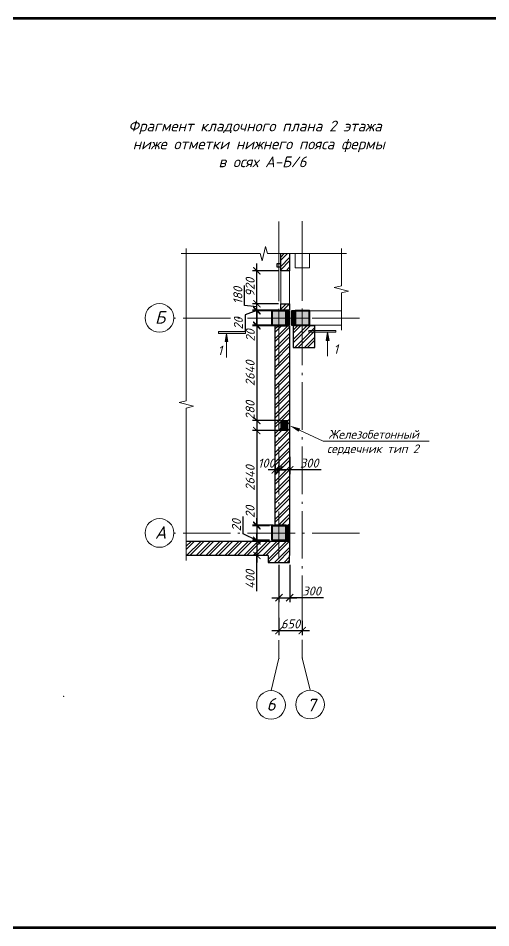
# Model space of a CAD drawing. Header units: millimetres. Extents: x -36573 to 311597, y -155058 to 0.
# Drawn here: x 233236 to 246408, y -155058 to -129681 of the extents above; entities that cross this region are included whole.
import ezdxf
from ezdxf import colors
from ezdxf.entities.mleader import LeaderData, LeaderLine
from ezdxf.enums import TextEntityAlignment as Align
from ezdxf.math import Vec2, Vec3

# ---------------------------------------------------------------- set-up
doc = ezdxf.new("R2010")
doc.units = ezdxf.units.MM
doc.header["$MEASUREMENT"] = 0
doc.linetypes.add('Double Dashed', pattern=[1797.222233, 1325, -211.666656, 63.333344, -197.222233])
doc.linetypes.add('штриховаяX2', pattern=[38.1, 25.4, -12.7])
doc.layers.get('0').update_dxf_attribs({"lineweight": 5})
doc.layers.add('#Hatch', color=7, linetype='Continuous', lineweight=5, true_color=0xadadad)
doc.layers.add('#Каркас', color=7, linetype='Continuous', lineweight=5, true_color=0x757575)
for name, color, linetype, lineweight in [('#Бетон', 10, 'Continuous', 15), ('#Выноски', 7, 'Continuous', 15), ('#размеры', 7, 'Continuous', 5), ('0_Ном._пера__99', 7, 'Continuous', 40), ('колонны_Ном._пера__94', 252, 'Continuous', 13), ('колонны_Ном._пера__99', 7, 'Continuous', 40), ('оси_Ном._пера__96', 7, 'Continuous', 5), ('оси_Ном._пера__97', 7, 'Continuous', 20), ('текст_Ном._пера__1', 7, 'Continuous', 0), ('чертеж_Ном._пера__96', 7, 'Continuous', 13), ('Штриховка', 7, 'Continuous', 9)]:
    doc.layers.add(name, color=color, linetype=linetype, lineweight=lineweight)
doc.layers.add('#стены наруж', color=7, linetype='Continuous')
doc.layers.add('колонны', color=7, linetype='Continuous')
doc.styles.add('STEP PR', font='isocpeui.ttf')
doc.dimstyles.new('SPDS', dxfattribs={"dimscale": 10, "dimtxt": 2.5, "dimasz": 2, "dimexe": 1.25, "dimexo": 0.625, "dimtad": 1, "dimdec": 0, "dimrnd": 0.001, "dimtxsty": 'STEP PR', "dimblk": 'ARCHTICK', "dimcen": 2.5, "dimdle": 2, "dimclrd": 256, "dimclre": 256, "dimclrt": 7, "dimadec": 0, "dimazin": 2, "dimtfac": 0.75, "dimtdec": 0, "dimtmove": 1, "dimatfit": 3, "dimfxl": 1, "dimtolj": 1, "dimarcsym": 1})
pattern_1 = [(45, (425153.683, -64836.538), (-17.6776695, 17.6776695), []), (135, (425153.683, -64836.538), (-17.6776695, -17.6776695), [])]
pattern_2 = [(45, (0, -30857.43), (-132.58252, 132.58252), []), (45, (88.39, -30857.43), (-132.58252, 132.58252), [])]
pattern_3 = [(45, (425153.68, -64836.54), (-132.58252, 132.58252), []), (45, (425242.07, -64836.54), (-132.58252, 132.58252), [])]

# ---------------------------------------------------------------- blocks, each defined once
blk = doc.blocks.new('Колонна_15_1', base_point=(22379, 71856))
at = {"layer": 'колонны_Ном._пера__94', "linetype": 'Continuous', "true_color": 0x919191}
blk.add_hatch(color=252, dxfattribs=at).paths.add_polyline_path([(22179, 71647), (22579, 71647), (22579, 72047), (22179, 72047)])
at = {"layer": 'колонны_Ном._пера__94', "linetype": 'Continuous', "true_color": 0x7d7d7d}
blk.add_hatch(color=8, dxfattribs=at).paths.add_polyline_path([(22179, 71647), (22579, 71647), (22579, 72047), (22179, 72047)])
at = {"layer": 'колонны_Ном._пера__99', "linetype": 'Continuous', "flags": 128}
blk.add_lwpolyline([(22179, 71647), (22579, 71647), (22579, 72047), (22179, 72047)], close=True, dxfattribs=at)
at = {"layer": 'колонны_Ном._пера__99', "color": 8, "linetype": 'Continuous', "true_color": 0x737373, "flags": 128}
blk.add_lwpolyline([(22179, 71647), (22579, 71647), (22579, 72047), (22179, 72047)], close=True, dxfattribs=at)
at = {"layer": 'оси_Ном._пера__96', "color": 253, "lineweight": 5, "true_color": 0x9c9c9c}
for points in [[(22179, 71847), (22579, 71847)], [(22179, 71847), (22579, 71847)], [(22379, 72047), (22379, 71647)], [(22379, 72047), (22379, 71647)]]:
    blk.add_lwpolyline(points, dxfattribs=at)
blk = doc.blocks.new('_ArchTick')
at = {"color": 0, "linetype": 'ByBlock', "const_width": 0.15}
blk.add_lwpolyline([(-0.5, -0.5), (0.5, 0.5)], dxfattribs=at)
blk = doc.blocks.new('*D3636')
at = {"layer": '#размеры', "lineweight": -2, "transparency": 16777216}
for p, q in [((240503, -146410), (240503, -146892)), ((241153, -146489), (241153, -146892)), ((240303, -146767), (241353, -146767))]:
    blk.add_line(p, q, dxfattribs=at)
at = {"layer": 'Defpoints', "color": 0, "transparency": 16777216}
for p in [(240503, -146348), (241153, -146426), (241153, -146767)]:
    blk.add_point(p, dxfattribs=at)
at = {"layer": '#размеры', "lineweight": -2, "transparency": 16777216, "xscale": 200, "yscale": 200, "zscale": 200, "rotation": 180}
blk.add_blockref('_ArchTick', (240503, -146767), dxfattribs=at)
at = {"layer": '#размеры', "lineweight": -2, "transparency": 16777216, "xscale": 200, "yscale": 200, "zscale": 200}
blk.add_blockref('_ArchTick', (241153, -146767), dxfattribs=at)
at = {"layer": '#размеры', "color": 7, "transparency": 16777216, "insert": (240828, -146579), "char_height": 250, "attachment_point": 5, "style": 'STEP PR'}
blk.add_mtext('\\A1;650', dxfattribs=at)
blk = doc.blocks.new('*D3637')
at = {"layer": '#размеры', "lineweight": -2, "transparency": 16777216}
for p, q in [((239888, -137847), (239888, -136527)), ((240501, -136727), (239763, -136727)), ((240490, -137647), (239763, -137647))]:
    blk.add_line(p, q, dxfattribs=at)
at = {"layer": 'Defpoints', "color": 0, "transparency": 16777216}
for p in [(239888, -136727), (240564, -136727), (240553, -137647)]:
    blk.add_point(p, dxfattribs=at)
at = {"layer": '#размеры', "lineweight": -2, "transparency": 16777216, "xscale": 200, "yscale": 200, "zscale": 200}
for p, rotation in [((239888, -136727), 90), ((239888, -137647), 270)]:
    blk.add_blockref('_ArchTick', p, dxfattribs=dict(at, rotation=rotation))
at = {"layer": '#размеры', "color": 7, "transparency": 16777216, "insert": (239700, -137187), "char_height": 250, "attachment_point": 5, "rotation": 90, "style": 'STEP PR'}
blk.add_mtext('\\A1;920', dxfattribs=at)
blk = doc.blocks.new('*D3639')
at = {"layer": '#размеры', "lineweight": -2, "transparency": 16777216}
for p, q in [((240503, -141916), (240503, -142406)), ((240803, -141916), (240803, -142406)), ((241003, -142281), (240303, -142281)), ((241678, -142281), (240803, -142281))]:
    blk.add_line(p, q, dxfattribs=at)
at = {"layer": 'Defpoints', "color": 0, "transparency": 16777216}
for p in [(240503, -141854), (240803, -141854), (240503, -142281)]:
    blk.add_point(p, dxfattribs=at)
at = {"layer": '#размеры', "lineweight": -2, "transparency": 16777216, "xscale": 200, "yscale": 200, "zscale": 200, "rotation": 180}
blk.add_blockref('_ArchTick', (240503, -142281), dxfattribs=at)
at = {"layer": '#размеры', "lineweight": -2, "transparency": 16777216, "xscale": 200, "yscale": 200, "zscale": 200}
blk.add_blockref('_ArchTick', (240803, -142281), dxfattribs=at)
at = {"layer": '#размеры', "color": 7, "transparency": 16777216, "insert": (241350, -142094), "char_height": 250, "attachment_point": 5, "style": 'STEP PR'}
blk.add_mtext('\\A1;300', dxfattribs=at)
blk = doc.blocks.new('*D3640')
at = {"layer": '#размеры', "lineweight": -2, "transparency": 16777216}
for p, q in [((239547, -137697), (239547, -137139)), ((239888, -138027), (239888, -137447)), ((239888, -137737), (239547, -137697)), ((240490, -137647), (239763, -137647)), ((240490, -137827), (239763, -137827))]:
    blk.add_line(p, q, dxfattribs=at)
at = {"layer": 'Defpoints', "color": 0, "transparency": 16777216}
for p in [(239888, -137647), (240553, -137647), (240553, -137827)]:
    blk.add_point(p, dxfattribs=at)
at = {"layer": '#размеры', "lineweight": -2, "transparency": 16777216, "xscale": 200, "yscale": 200, "zscale": 200}
for p, rotation in [((239888, -137647), 90), ((239888, -137827), 270)]:
    blk.add_blockref('_ArchTick', p, dxfattribs=dict(at, rotation=rotation))
at = {"layer": '#размеры', "color": 7, "transparency": 16777216, "insert": (239359, -137418), "char_height": 250, "attachment_point": 5, "rotation": 90, "style": 'STEP PR'}
blk.add_mtext('\\A1;180', dxfattribs=at)
blk = doc.blocks.new('*D3663')
at = {"layer": '#размеры', "lineweight": -2, "transparency": 16777216}
for p, q in [((239888, -143827), (239888, -143627)), ((240340, -143827), (239763, -143827)), ((240240, -143847), (239763, -143847)), ((239888, -143847), (239888, -143827)), ((239888, -143847), (239888, -144047))]:
    blk.add_line(p, q, dxfattribs=at)
at = {"layer": 'Defpoints', "color": 0, "transparency": 16777216}
for p in [(239888, -143827), (240302, -143847), (240403, -143827)]:
    blk.add_point(p, dxfattribs=at)
at = {"layer": '#размеры', "lineweight": -2, "transparency": 16777216, "xscale": 200, "yscale": 200, "zscale": 200}
for p, rotation in [((239888, -143827), 270), ((239888, -143847), 90)]:
    blk.add_blockref('_ArchTick', p, dxfattribs=dict(at, rotation=rotation))
at = {"layer": '#размеры', "color": 7, "transparency": 16777216, "insert": (239700, -143452), "char_height": 250, "attachment_point": 5, "rotation": 90, "style": 'STEP PR'}
blk.add_mtext('\\A1;20', dxfattribs=at)
blk = doc.blocks.new('*D3641')
at = {"layer": '#размеры', "lineweight": -2, "transparency": 16777216}
for p, q in [((239888, -137827), (239888, -137627)), ((239888, -137837), (239561, -137960)), ((239561, -137960), (239561, -138434)), ((240490, -137827), (239763, -137827)), ((240493, -137847), (239763, -137847)), ((239888, -137827), (239888, -137847)), ((239888, -137827), (239888, -137847)), ((239888, -137847), (239888, -138047))]:
    blk.add_line(p, q, dxfattribs=at)
at = {"layer": 'Defpoints', "color": 0, "transparency": 16777216}
for p in [(239888, -137847), (240553, -137827), (240555, -137847)]:
    blk.add_point(p, dxfattribs=at)
at = {"layer": '#размеры', "lineweight": -2, "transparency": 16777216, "xscale": 200, "yscale": 200, "zscale": 200}
for p, rotation in [((239888, -137827), 270), ((239888, -137847), 90)]:
    blk.add_blockref('_ArchTick', p, dxfattribs=dict(at, rotation=rotation))
at = {"layer": '#размеры', "color": 7, "transparency": 16777216, "insert": (239373, -138197), "char_height": 250, "attachment_point": 5, "rotation": 90, "style": 'STEP PR'}
blk.add_mtext('\\A1;20', dxfattribs=at)
blk = doc.blocks.new('*D3664')
at = {"layer": '#размеры', "lineweight": -2, "transparency": 16777216}
for p, q in [((239888, -138247), (239888, -138047)), ((240440, -138247), (239763, -138247)), ((240440, -138267), (239763, -138267)), ((239888, -138247), (239888, -138267)), ((239888, -138267), (239888, -138467))]:
    blk.add_line(p, q, dxfattribs=at)
at = {"layer": 'Defpoints', "color": 0, "transparency": 16777216}
for p in [(239888, -138267), (240502, -138247), (240502, -138267)]:
    blk.add_point(p, dxfattribs=at)
at = {"layer": '#размеры', "lineweight": -2, "transparency": 16777216, "xscale": 200, "yscale": 200, "zscale": 200}
for p, rotation in [((239888, -138247), 270), ((239888, -138267), 90)]:
    blk.add_blockref('_ArchTick', p, dxfattribs=dict(at, rotation=rotation))
at = {"layer": '#размеры', "color": 7, "transparency": 16777216, "insert": (239706, -138531), "char_height": 250, "attachment_point": 5, "rotation": 90, "style": 'STEP PR'}
blk.add_mtext('\\A1;20', dxfattribs=at)
blk = doc.blocks.new('*D3665')
at = {"layer": '#размеры', "lineweight": -2, "transparency": 16777216}
for p, q in [((240440, -138267), (239763, -138267)), ((239888, -138067), (239888, -141107)), ((240540, -140907), (239763, -140907))]:
    blk.add_line(p, q, dxfattribs=at)
at = {"layer": 'Defpoints', "color": 0, "transparency": 16777216}
for p in [(240502, -138267), (239888, -140907), (240603, -140907)]:
    blk.add_point(p, dxfattribs=at)
at = {"layer": '#размеры', "lineweight": -2, "transparency": 16777216, "xscale": 200, "yscale": 200, "zscale": 200}
for p, rotation in [((239888, -138267), 90), ((239888, -140907), 270)]:
    blk.add_blockref('_ArchTick', p, dxfattribs=dict(at, rotation=rotation))
at = {"layer": '#размеры', "color": 7, "transparency": 16777216, "insert": (239700, -139587), "char_height": 250, "attachment_point": 5, "rotation": 90, "style": 'STEP PR'}
blk.add_mtext('\\A1;2640', dxfattribs=at)
blk = doc.blocks.new('*D3666')
at = {"layer": '#размеры', "lineweight": -2, "transparency": 16777216}
for p, q in [((239506, -144062), (239506, -143587)), ((239888, -144257), (239506, -144062)), ((239888, -144247), (239888, -144047)), ((240240, -144247), (239763, -144247)), ((240240, -144267), (239763, -144267)), ((239888, -144247), (239888, -144267)), ((239888, -144247), (239888, -144267)), ((239888, -144267), (239888, -144467))]:
    blk.add_line(p, q, dxfattribs=at)
at = {"layer": 'Defpoints', "color": 0, "transparency": 16777216}
for p in [(239888, -144267), (240302, -144247), (240302, -144267)]:
    blk.add_point(p, dxfattribs=at)
at = {"layer": '#размеры', "lineweight": -2, "transparency": 16777216, "xscale": 200, "yscale": 200, "zscale": 200}
for p, rotation in [((239888, -144247), 270), ((239888, -144267), 90)]:
    blk.add_blockref('_ArchTick', p, dxfattribs=dict(at, rotation=rotation))
at = {"layer": '#размеры', "color": 7, "transparency": 16777216, "insert": (239319, -143825), "char_height": 250, "attachment_point": 5, "rotation": 90, "style": 'STEP PR'}
blk.add_mtext('\\A1;20', dxfattribs=at)
blk = doc.blocks.new('*D3642')
at = {"layer": '#размеры', "lineweight": -2, "transparency": 16777216}
for p, q in [((239888, -144067), (239888, -144867)), ((240240, -144267), (239763, -144267)), ((240140, -144667), (239763, -144667)), ((239888, -145670), (239888, -144667))]:
    blk.add_line(p, q, dxfattribs=at)
at = {"layer": 'Defpoints', "color": 0, "transparency": 16777216}
for p in [(240302, -144267), (239888, -144667), (240203, -144667)]:
    blk.add_point(p, dxfattribs=at)
at = {"layer": '#размеры', "lineweight": -2, "transparency": 16777216, "xscale": 200, "yscale": 200, "zscale": 200}
for p, rotation in [((239888, -144267), 90), ((239888, -144667), 270)]:
    blk.add_blockref('_ArchTick', p, dxfattribs=dict(at, rotation=rotation))
at = {"layer": '#размеры', "color": 7, "transparency": 16777216, "insert": (239700, -145336), "char_height": 250, "attachment_point": 5, "rotation": 90, "style": 'STEP PR'}
blk.add_mtext('\\A1;400', dxfattribs=at)
blk = doc.blocks.new('*D3643')
at = {"layer": '#размеры', "lineweight": -2, "transparency": 16777216}
for p, q in [((240403, -142281), (240203, -142281)), ((240403, -142140), (240403, -142406)), ((240403, -142281), (240503, -142281)), ((240503, -142219), (240503, -142156)), ((240503, -142281), (240703, -142281))]:
    blk.add_line(p, q, dxfattribs=at)
at = {"layer": 'Defpoints', "color": 0, "transparency": 16777216}
for p in [(240403, -142078), (240503, -142281), (240503, -142281)]:
    blk.add_point(p, dxfattribs=at)
at = {"layer": '#размеры', "lineweight": -2, "transparency": 16777216, "xscale": 200, "yscale": 200, "zscale": 200}
blk.add_blockref('_ArchTick', (240403, -142281), dxfattribs=at)
at = {"layer": '#размеры', "lineweight": -2, "transparency": 16777216, "xscale": 200, "yscale": 200, "zscale": 200, "rotation": 180}
blk.add_blockref('_ArchTick', (240503, -142281), dxfattribs=at)
at = {"layer": '#размеры', "color": 7, "transparency": 16777216, "insert": (240152, -142094), "char_height": 250, "attachment_point": 5, "style": 'STEP PR'}
blk.add_mtext('\\A1;100', dxfattribs=at)
blk = doc.blocks.new('*D3644')
at = {"layer": '#размеры', "lineweight": -2, "transparency": 16777216}
for p, q in [((240503, -144929), (240503, -145974)), ((240803, -144929), (240803, -145974)), ((240303, -145849), (241003, -145849)), ((241742, -145849), (240803, -145849))]:
    blk.add_line(p, q, dxfattribs=at)
at = {"layer": 'Defpoints', "color": 0, "transparency": 16777216}
for p in [(240503, -144867), (240803, -144867), (240803, -145849)]:
    blk.add_point(p, dxfattribs=at)
at = {"layer": '#размеры', "lineweight": -2, "transparency": 16777216, "xscale": 200, "yscale": 200, "zscale": 200, "rotation": 180}
blk.add_blockref('_ArchTick', (240503, -145849), dxfattribs=at)
at = {"layer": '#размеры', "lineweight": -2, "transparency": 16777216, "xscale": 200, "yscale": 200, "zscale": 200}
blk.add_blockref('_ArchTick', (240803, -145849), dxfattribs=at)
at = {"layer": '#размеры', "color": 7, "transparency": 16777216, "insert": (241414, -145662), "char_height": 250, "attachment_point": 5, "style": 'STEP PR'}
blk.add_mtext('\\A1;300', dxfattribs=at)
blk = doc.blocks.new('*D3645')
at = {"layer": '#размеры', "lineweight": -2, "transparency": 16777216}
for p, q in [((239888, -140707), (239888, -141387)), ((240540, -140907), (239763, -140907)), ((240540, -141187), (239763, -141187))]:
    blk.add_line(p, q, dxfattribs=at)
at = {"layer": 'Defpoints', "color": 0, "transparency": 16777216}
for p in [(240603, -140907), (239888, -141187), (240603, -141187)]:
    blk.add_point(p, dxfattribs=at)
at = {"layer": '#размеры', "lineweight": -2, "transparency": 16777216, "xscale": 200, "yscale": 200, "zscale": 200}
for p, rotation in [((239888, -140907), 90), ((239888, -141187), 270)]:
    blk.add_blockref('_ArchTick', p, dxfattribs=dict(at, rotation=rotation))
at = {"layer": '#размеры', "color": 7, "transparency": 16777216, "insert": (239700, -140621), "char_height": 250, "attachment_point": 5, "rotation": 90, "style": 'STEP PR'}
blk.add_mtext('\\A1;280', dxfattribs=at)
blk = doc.blocks.new('*D3668')
at = {"layer": '#размеры', "lineweight": -2, "transparency": 16777216}
for p, q in [((239888, -140987), (239888, -144027)), ((240540, -141187), (239763, -141187)), ((240340, -143827), (239763, -143827))]:
    blk.add_line(p, q, dxfattribs=at)
at = {"layer": 'Defpoints', "color": 0, "transparency": 16777216}
for p in [(240603, -141187), (239888, -143827), (240403, -143827)]:
    blk.add_point(p, dxfattribs=at)
at = {"layer": '#размеры', "lineweight": -2, "transparency": 16777216, "xscale": 200, "yscale": 200, "zscale": 200}
for p, rotation in [((239888, -141187), 90), ((239888, -143827), 270)]:
    blk.add_blockref('_ArchTick', p, dxfattribs=dict(at, rotation=rotation))
at = {"layer": '#размеры', "color": 7, "transparency": 16777216, "insert": (239700, -142507), "char_height": 250, "attachment_point": 5, "rotation": 90, "style": 'STEP PR'}
blk.add_mtext('\\A1;2640', dxfattribs=at)
blk = doc.blocks.new('*U1129')
at = {"color": 0, "linetype": 'ByBlock', "lineweight": -2}
for p, q in [((26.56, 0), (26.87, 1.25)), ((26.87, 1.25), (27.5, -1.25)), ((26.56, 0), (0, 0)), ((27.5, -1.25), (27.81, 0)), ((54.37, 0), (27.81, 0))]:
    blk.add_line(p, q, dxfattribs=at)
blk = doc.blocks.new('*U1131')
at = {"color": 0, "linetype": 'ByBlock', "lineweight": -2}
for p, q in [((6.5, 0), (6.81, 1.25)), ((6.81, 1.25), (7.43, -1.25)), ((6.5, 0), (0, 0)), ((7.43, -1.25), (7.75, 0)), ((14.24, 0), (7.75, 0))]:
    blk.add_line(p, q, dxfattribs=at)
blk = doc.blocks.new('*U1128')
at = {"color": 0, "linetype": 'ByBlock', "lineweight": -2}
for p, q in [((13.76, 0), (14.07, 1.25)), ((14.07, 1.25), (14.7, -1.25)), ((13.76, 0), (0, 0)), ((14.7, -1.25), (15.01, 0)), ((28.77, 0), (15.01, 0))]:
    blk.add_line(p, q, dxfattribs=at)
blk = doc.blocks.new('сердечник280х200')
at = {"layer": '#Hatch'}
h = blk.add_hatch(dxfattribs=at)
h.set_pattern_fill('ANSI33', color=256, scale=500)
h.paths.add_polyline_path([(-140, -100), (140, -100), (140, 100), (-140, 100)])
at = {"layer": '#Бетон'}
blk.add_lwpolyline([(-140, -100), (140, -100), (140, 100), (-140, 100)], close=True, dxfattribs=at)
blk = doc.blocks.new('A$C762B6EB3')
at = {"layer": '#Hatch', "true_color": 0xdbdbdb}
h = blk.add_hatch(color=254, dxfattribs=at)
h.dxf.hatch_style = 1
h.paths.add_polyline_path([(-280, -200), (0, -200), (0, 0), (-280, 0)])
at = {"layer": '#Бетон'}
blk.add_lwpolyline([(-280, -200), (0, -200), (0, 0), (-280, 0)], close=True, dxfattribs=at)
at = {"layer": '#размеры'}
blk.add_blockref('сердечник280х200', (-140, -100), dxfattribs=at)
blk = doc.blocks.new('*U393')
at = {"ltscale": 100}
h = blk.add_hatch(color=256, dxfattribs=at)
h.dxf.hatch_style = 1
h.paths.add_polyline_path([(665, 770), (665, 700), (1665, 700), (1665, 770)])
h = blk.add_hatch(color=256, dxfattribs=at)
h.dxf.hatch_style = 1
h.paths.add_polyline_path([(1415, 400), (1365, 400), (1315, 400), (1365, 700)])
at = {"linetype": 'Continuous', "ltscale": 100}
for p, q in [((665, 770), (1665, 770)), ((1665, 700), (665, 700)), ((1365, 700), (1315, 400)), ((1365, 700), (1415, 400)), ((1665, 770), (1665, 700)), ((1315, 400), (1365, 400)), ((1415, 400), (1365, 400))]:
    blk.add_line(p, q, dxfattribs=at)
blk.add_lwpolyline([(665, 770), (665, 700)], dxfattribs=at)
at = {"linetype": 'Continuous', "ltscale": 100, "extrusion": (1, 1e-16, 0), "elevation": 1365}
blk.add_lwpolyline([(-190, 0), (400, 0)], dxfattribs=at)
at = {"ltscale": 100, "style": 'STEP PR'}
blk.add_attdef('Nh', text='', height=350, dxfattribs=at).set_placement((1799, -102), align=Align.RIGHT)
blk = doc.blocks.new('*U3586')
at = {"ltscale": 100}
h = blk.add_hatch(color=256, dxfattribs=at)
h.dxf.hatch_style = 1
h.paths.add_polyline_path([(-335, 770), (-335, 700), (665, 700), (665, 770)])
h = blk.add_hatch(color=256, dxfattribs=at)
h.dxf.hatch_style = 1
h.paths.add_polyline_path([(-85, 400), (-35, 400), (15, 400), (-35, 700)])
at = {"linetype": 'Continuous', "ltscale": 100}
for p, q in [((-335, 770), (-335, 700)), ((665, 770), (-335, 770)), ((-335, 700), (665, 700)), ((-35, 700), (-85, 400)), ((-35, 700), (15, 400)), ((-85, 400), (-35, 400)), ((15, 400), (-35, 400))]:
    blk.add_line(p, q, dxfattribs=at)
blk.add_lwpolyline([(665, 770), (665, 700)], dxfattribs=at)
at = {"linetype": 'Continuous', "ltscale": 100, "extrusion": (-1, 1e-16, 0), "elevation": 35}
blk.add_lwpolyline([(190, 0), (-400, 0)], dxfattribs=at)
at = {"ltscale": 100, "style": 'STEP PR'}
blk.add_attdef('Nh', text='', height=350, dxfattribs=at).set_placement((-192, -102), align=Align.RIGHT)

msp = doc.modelspace()

# ---------------------------------------------------------------- hatches: boundary and pattern name
at = {"layer": '#Hatch'}
h = msp.add_hatch(dxfattribs=at)
h.set_pattern_fill('ANSI32', color=256, scale=500)
h.set_pattern_definition(pattern_2)
h.paths.add_polyline_path([(240552.51136, -136248.35647), (240802.51089, -136248.35647), (240802.51089, -136726.91123), (240552.51136, -136726.91123)])
h = msp.add_hatch(dxfattribs=at)
h.set_pattern_fill('ANSI32', color=256, scale=500)
h.set_pattern_definition(pattern_3)
h.paths.add_polyline_path([(240802.51174, -137826.93034), (240802.51174, -137646.94608), (240552.71846, -137646.94608), (240552.89744, -137826.93034)])
h = msp.add_hatch(dxfattribs=at)
h.set_pattern_fill('ANSI37', color=256, scale=200)
h.set_pattern_definition(pattern_1)
h.paths.add_polyline_path([(240932.80169, -137846.93049), (240852.80512, -137846.93049), (240852.80512, -138046.93049), (240932.80169, -138046.93049)])
h.paths.add_polyline_path([(240932.80169, -138046.93049), (240852.80512, -138046.93049), (240852.80512, -138246.93049), (240932.80169, -138246.93049)])
h.paths.add_polyline_path([(240802.51174, -138046.93049), (240722.51518, -138046.93049), (240722.51518, -138246.93049), (240802.51174, -138246.93049)])
h.paths.add_polyline_path([(240802.51174, -137846.93049), (240722.51518, -137846.93049), (240722.51518, -138046.93049), (240802.51174, -138046.93049)])
h = msp.add_hatch(dxfattribs=at)
h.set_pattern_fill('ANSI32', color=256, scale=500)
h.set_pattern_definition(pattern_2)
h.paths.add_polyline_path([(240802.51174, -138266.93066), (240402.51174, -138266.93066), (240402.51174, -143826.93049), (240702.21943, -143826.93049), (240802.51174, -143826.93049)])
h.paths.add_polyline_path([(240552.51174, -140906.93058), (240752.51174, -140906.93058), (240752.51174, -141186.93058), (240552.51174, -141186.93058)], flags=16)
h = msp.add_hatch(dxfattribs=at)
h.set_pattern_fill('ANSI32', color=256, scale=500)
h.set_pattern_definition(pattern_2)
h.paths.add_polyline_path([(241502.38697, -138866.93049), (241502.39213, -138266.93049), (240902.80512, -138266.93049), (240902.80169, -138866.93049)])
h = msp.add_hatch(dxfattribs=at)
h.set_pattern_fill('ANSI37', color=256, scale=200)
h.set_pattern_definition(pattern_1)
h.paths.add_polyline_path([(240802.51174, -143826.93049), (240702.21943, -143826.93049), (240702.21943, -144046.93049), (240802.51174, -144046.93049)])
edge = h.paths.add_edge_path()
edge.add_line((240802.51174, -144046.93049), (240702.21943, -144046.93049))
edge.add_line((240702.21943, -144046.93049), (240702.21943, -144231.98694))
edge.add_arc((240459.7423, -144249.45871), 243.10578, -4.121345682, 4.121345682, ccw=False)
edge.add_arc((240735.30964, -144726.16369), 460.42382, 85.878654318, 94.121345682, ccw=False)
edge.add_line((240768.39986, -144266.93049), (240802.51174, -144266.93049))
edge.add_line((240802.51174, -144266.93049), (240802.51174, -144046.93049))
h = msp.add_hatch(dxfattribs=at)
h.set_pattern_fill('ANSI32', color=256, scale=500)
h.set_pattern_definition(pattern_3)
edge = h.paths.add_edge_path(flags=17)
edge.add_line((240802.51174, -144266.93049), (240337.67416, -144266.93049))
edge.add_arc((240498.25771, -144143.43768), 202.57727, 217.561195905, 292.542638093)
edge.add_arc((240741.39536, -144241.75553), 187.78779, 208.21458933, 288.993114138)
edge.add_line((240802.51174, -144419.31972), (240802.51174, -144266.93049))
edge = h.paths.add_edge_path()
edge.add_line((237921.66352, -144266.93049), (237921.66352, -144666.93049))
edge.add_line((237921.66352, -144666.93049), (240202.51174, -144666.93049))
edge.add_line((240202.51174, -144666.93049), (240202.51174, -144866.93049))
edge.add_line((240202.51174, -144866.93049), (240802.51174, -144866.93049))
edge.add_line((240802.51174, -144866.93049), (240802.51174, -144666.93049))
edge.add_line((240802.51174, -144666.93049), (240802.51174, -144419.31972))
edge.add_arc((240741.39536, -144241.75553), 187.78779, 208.21458933, 288.993114138, ccw=False)
edge.add_arc((240498.25771, -144143.43768), 202.57727, 217.561195905, 292.542638093, ccw=False)
edge.add_line((240337.67416, -144266.93049), (237921.66352, -144266.93049))

# ---------------------------------------------------------------- linework, layer by layer
at = {"layer": '#Каркас', "lineweight": 30}
msp.add_lwpolyline([(240451.47942, -136526.93049), (240551.47942, -136526.93049), (240551.47942, -136626.93049), (240451.47942, -136626.93049)], close=True, dxfattribs=at)
at = {"layer": '#размеры'}
msp.add_lwpolyline([(240802.51174, -137646.94608), (240552.71846, -137646.94608), (240552.51174, -136726.91123), (240802.51089, -136726.91123)], close=True, dxfattribs=at)
at = {"layer": '#стены наруж', "lineweight": 30}
for points in [[(240802.50524, -136248.35647), (240802.51132, -136726.91111), (240552.51132, -136726.91134), (240552.51136, -136248.35647)], [(240402.51174, -143826.93049), (240402.51174, -138266.93066), (240802.51174, -138266.93066)], [(240802.51174, -138266.93066), (240802.51174, -144266.93049), (240702.21943, -144266.93049), (240702.21943, -143826.93049), (240402.51174, -143826.93049)], [(240702.21943, -143826.93049), (240802.51174, -143826.93049)], [(237921.66352, -144266.93049), (240802.51174, -144266.93049), (240802.51174, -144666.93049)], [(240202.51174, -144666.93049), (237921.66352, -144666.93049)], [(240202.51174, -144666.93049), (240202.51174, -144866.93049), (240802.51174, -144866.93049), (240802.51174, -144666.93049)]]:
    msp.add_lwpolyline(points, dxfattribs=at)
for points in [[(240802.51174, -137826.93034), (240552.89744, -137826.93034), (240552.71846, -137646.94608), (240802.51174, -137646.94608)], [(240722.51518, -137846.93049), (240802.51174, -137846.93049), (240802.51174, -138246.93049), (240722.51518, -138246.93049)], [(240932.80169, -137846.93049), (240852.80512, -137846.93049), (240852.80512, -138246.93049), (240932.80169, -138246.93049)], [(241502.38697, -138866.93049), (241502.39213, -138266.93049), (240902.80512, -138266.93049), (240902.80169, -138866.93049)]]:
    msp.add_lwpolyline(points, close=True, dxfattribs=at)
at = {"layer": 'Defpoints', "color": 8, "linetype": 'штриховаяX2', "lineweight": 5, "ltscale": 5, "true_color": 0x737373, "const_width": 0.5}
msp.add_lwpolyline([(237921.66352, -143846.93049), (240302.21943, -143846.93049), (240302.21943, -144246.93049), (237921.66352, -144246.93049)], dxfattribs=at)
at = {"layer": 'оси_Ном._пера__96', "linetype": 'Double Dashed'}
for p, q in [((240502.51174, -136251.23421), (240502.51174, -135351.23621)), ((241152.51174, -136241.50329), (241152.51174, -135341.50529)), ((240502.51174, -136251.23421), (240502.51174, -147539.65744)), ((241152.51174, -136241.50329), (241152.51174, -147529.92653)), ((242751.68273, -138046.93049), (237573.58969, -138046.93049)), ((242751.68273, -144046.93049), (237573.58969, -144046.93049)), ((240502.51174, -147539.65744), (240283.83872, -148439.65544)), ((241152.51174, -147529.92653), (241371.18476, -148429.92453))]:
    msp.add_line(p, q, dxfattribs=at)
for p in [(240502.51174, -147539.65744), (240502.51174, -147539.65744), (241152.51174, -147529.92653), (241152.51174, -147529.92653), (234502.51174, -148598.86119), (234502.51174, -148598.86119)]:
    msp.add_point(p, dxfattribs=at)
at = {"layer": 'оси_Ном._пера__97', "linetype": 'Continuous'}
for centre in [(237173.60871, -138043.02978), (237173.60871, -144043.02978), (240283.83872, -148839.65544), (241371.18476, -148829.92453)]:
    msp.add_ellipse(centre, major_axis=(282.84271, 282.84271), ratio=1, start_param=3.926990817, end_param=10.2101761242, dxfattribs=at)
at = {"layer": 'чертеж_Ном._пера__96'}
for points in [[(241352.484, -136248.35647), (241352.51174, -136646.91621), (240952.51174, -136646.91621), (240952.484, -136248.35647)], [(242244.42813, -138246.93049), (241352.80169, -138246.93049), (241352.80169, -137846.93049), (242244.42813, -137846.93049)]]:
    msp.add_lwpolyline(points, dxfattribs=at)
at = {"layer": 'Штриховка', "color": 3, "lineweight": 53}
msp.add_lwpolyline([(206065.44188, -129680.57862), (259580.35328, -129680.57862), (259580.35328, -155057.85546), (206065.44188, -155057.85546)], close=True, dxfattribs=at)
at = {"layer": 'Штриховка'}
msp.add_lwpolyline([(240552.51136, -136248.35647), (240802.51089, -136248.35647), (240802.51089, -136726.91123), (240552.51136, -136726.91123)], close=True, dxfattribs=at)

# ---------------------------------------------------------------- block references
at = {"layer": '#Выноски', "xscale": 0.75, "yscale": 0.75, "zscale": 0.75}
msp.add_blockref('*U3586', (239068.96911, -139002.76896), dxfattribs=at).add_auto_attribs({'Nh': '1'})
at = {"layer": '#Выноски'}
ref = msp.add_blockref('*U393', (240837.82511, -138969.68326), dxfattribs=dict(at, xscale=0.75, yscale=0.75, zscale=0.75))
ref.add_attrib('Nh', '1', dxfattribs={"layer": '0', "ltscale": 100, "height": 262.5, "style": 'STEP PR'}).set_placement((242154.03461, -139046.05886), align=Align.RIGHT)
at = {"xscale": -160, "yscale": 160, "zscale": 160}
for name, p, rotation in [('*U1129', (237921.66352, -144806.93049), 270), ('*U1128', (237781.66352, -136248.35647), 180), ('*U1131', (242244.42813, -138386.93049), 270)]:
    msp.add_blockref(name, p, dxfattribs=dict(at, rotation=rotation))
at = {"color": 1, "lineweight": 30, "rotation": 90}
msp.add_blockref('A$C762B6EB3', (240552.51174, -140906.93058), dxfattribs=at)
at = {"layer": 'колонны'}
for p in [(240502.21943, -138037.99118), (241152.80169, -138037.99118), (240502.21943, -144037.99118)]:
    msp.add_blockref('Колонна_15_1', p, dxfattribs=at)

# ---------------------------------------------------------------- texts
at = {"layer": '0_Ном._пера__99', "linetype": 'Continuous', "insert": (231282.18814, -133188.23522), "char_height": 300, "width": 17515.9542121, "attachment_point": 4, "style": 'STEP PR'}
msp.add_mtext('\\pi5022.4;Фрагмент кладочного плана 2 этажа\\P\\pi5146.3;ниже отметки нижнего пояса фермы\\P\\pi7346.7; в осях A-Б/6', dxfattribs=at)
at = {"layer": 'текст_Ном._пера__1', "linetype": 'Continuous', "char_height": 350, "attachment_point": 7, "style": 'STEP PR'}
for s, insert in [('\\A1;Б', (237048.73062, -138202.96779)), ('\\A1;A', (237048.73062, -144202.96779)), ('\\A1;6', (240158.96063, -148999.59346)), ('\\A1;7', (241284.29277, -149019.5243))]:
    msp.add_mtext(s, dxfattribs=dict(at, insert=insert))

# ---------------------------------------------------------------- dimensions: what is measured, and where the dimension line sits
at = {"layer": '#размеры'}
for base, p1, p2, override, picture, middle in [((239887.70717, -136726.91149), (240552.71833, -137646.82109), (240563.99274, -136726.91149), {"dimscale": 100, "dimtxsty": 'STEP PR'}, '*D3637', (239887.70717, -137186.86629)), ((239887.70717, -137646.94608), (240552.89744, -137826.93034), (240552.71846, -137646.94608), {"dimscale": 100, "dimtxsty": 'STEP PR'}, '*D3640', (239546.91771, -137634.88916)), ((239887.70717, -137846.93049), (240552.89744, -137826.93034), (240555.35124, -137846.93049), {"dimscale": 100, "dimtxsty": 'STEP PR'}, '*D3641', (239560.90058, -138022.07611)), ((239887.70717, -138266.93066), (240502.21943, -138246.93049), (240502.21943, -138266.93066), {"dimscale": 100, "dimtxsty": 'STEP PR'}, '*D3664', (239893.12346, -138531.35876)), ((239887.70717, -141186.93058), (240602.51174, -140906.93058), (240602.51174, -141186.93058), {"dimscale": 100}, '*D3645', (239887.70717, -140621.47311)), ((239887.70717, -143826.93049), (240302.21943, -143846.93049), (240402.51174, -143826.93049), {"dimscale": 100, "dimtxsty": 'STEP PR'}, '*D3663', (239887.70717, -143451.6271)), ((239887.70717, -144266.93049), (240302.21943, -144246.93049), (240302.21943, -144266.93049), {"dimscale": 100, "dimtxsty": 'STEP PR'}, '*D3666', (239506.01133, -143999.64844)), ((239887.70717, -144666.93049), (240302.21943, -144266.93049), (240202.51174, -144666.93049), {"dimscale": 100}, '*D3642', (239892.52483, -145336.11654))]:
    dim = msp.add_linear_dim(base=base, p1=p1, p2=p2, angle=90, dimstyle='SPDS', override=override, dxfattribs=at)
    dim.commit()
    dim.dimension.update_dxf_attribs({"geometry": picture, "text_midpoint": middle, "dimtype": 160})
for base, p1, p2, picture, middle in [((239887.70717, -140906.93058), (240502.21943, -138266.93066), (240602.51174, -140906.93058), '*D3665', (239700.20717, -139586.93062)), ((239887.70717, -143826.93049), (240602.51174, -141186.93058), (240402.51174, -143826.93049), '*D3668', (239700.20717, -142506.93054))]:
    dim = msp.add_linear_dim(base=base, p1=p1, p2=p2, angle=90, dimstyle='SPDS', override={"dimscale": 100, "dimtxsty": 'STEP PR'}, dxfattribs=at)
    dim.commit()
    dim.dimension.update_dxf_attribs({"geometry": picture, "text_midpoint": middle})
for base, p1, p2, override, picture, middle in [((240502.51174, -142281.20301), (240802.51174, -141853.66447), (240502.51174, -141853.66447), {"dimscale": 100, "dimtxsty": 'STEP PR'}, '*D3639', (241349.9579, -142281.20301)), ((240502.51174, -142281.20301), (240402.51174, -142077.8387), (240502.51174, -142281.20301), {"dimscale": 100, "dimtxsty": 'STEP PR'}, '*D3643', (240151.96866, -142281.20301)), ((240802.51174, -145849.22128), (240502.51174, -144866.93049), (240802.51174, -144866.93049), {"dimscale": 100}, '*D3644', (241414.1515, -145781.58915)), ((241152.51174, -146766.55135), (240502.51174, -146347.90258), (241152.51174, -146426.26274), {"dimscale": 100, "dimtxsty": 'STEP PR'}, '*D3636', (240827.51174, -146766.55135))]:
    dim = msp.add_linear_dim(base=base, p1=p1, p2=p2, dimstyle='SPDS', override=override, dxfattribs=at)
    dim.commit()
    dim.dimension.update_dxf_attribs({"geometry": picture, "text_midpoint": middle, "dimtype": 160})

# ---------------------------------------------------------------- leaders
at = {"layer": '#Выноски'}
ml = msp.add_multileader_mtext('Standard', dxfattribs=at)
ml.set_content('Железобетонный\\Pсердечник тип 2', color=256, style='STEP PR')
ml.set_leader_properties(color=256, linetype='ByLayer', lineweight=-1)
ml.build(insert=Vec2(0, 0))
ml.multileader.update_dxf_attribs({"text_left_attachment_type": 6, "text_right_attachment_type": 6, "dogleg_length": 0, "arrow_head_size": 300})
ctx = ml.context
ctx.base_point, ctx.char_height, ctx.arrow_head_size, ctx.landing_gap_size, ctx.plane_origin = Vec3(241732.06789, -141483.6189), 240, 300, 100, Vec3(242572.82007, -152420.7086)
ctx.left_attachment, ctx.right_attachment, ctx.text_align_type = 6, 6, 2
notes = []
notes.append((ctx, [(0, (1, 1, 0), (241732.06789, -141483.6189), (1, 0), 0, [(0, [(240802.51174, -141046.93058)], 0, [])])]))
ctx.mtext.insert, ctx.mtext.rotation, ctx.mtext.width, ctx.mtext.defined_height, ctx.mtext.alignment, ctx.mtext.flow_direction = Vec3(244405.34062, -141171.6189), 6.2831853072, 2921.5699003, 1021.81604, 3, 5
for ctx, leaders in notes:
    for number, flags, end, landing, length, lines in leaders:
        leader = LeaderData()
        leader.index, (leader.has_last_leader_line, leader.has_dogleg_vector, leader.attachment_direction) = number, flags
        leader.last_leader_point, leader.dogleg_vector, leader.dogleg_length = Vec3(end), Vec3(landing), length
        for number, points, colour, breaks in lines:
            line = LeaderLine()
            line.index, line.vertices, line.color, line.breaks = number, Vec3.list(points), colors.encode_raw_color(colour), breaks
            leader.lines.append(line)
        ctx.leaders.append(leader)

doc.saveas('drawing.dxf')
